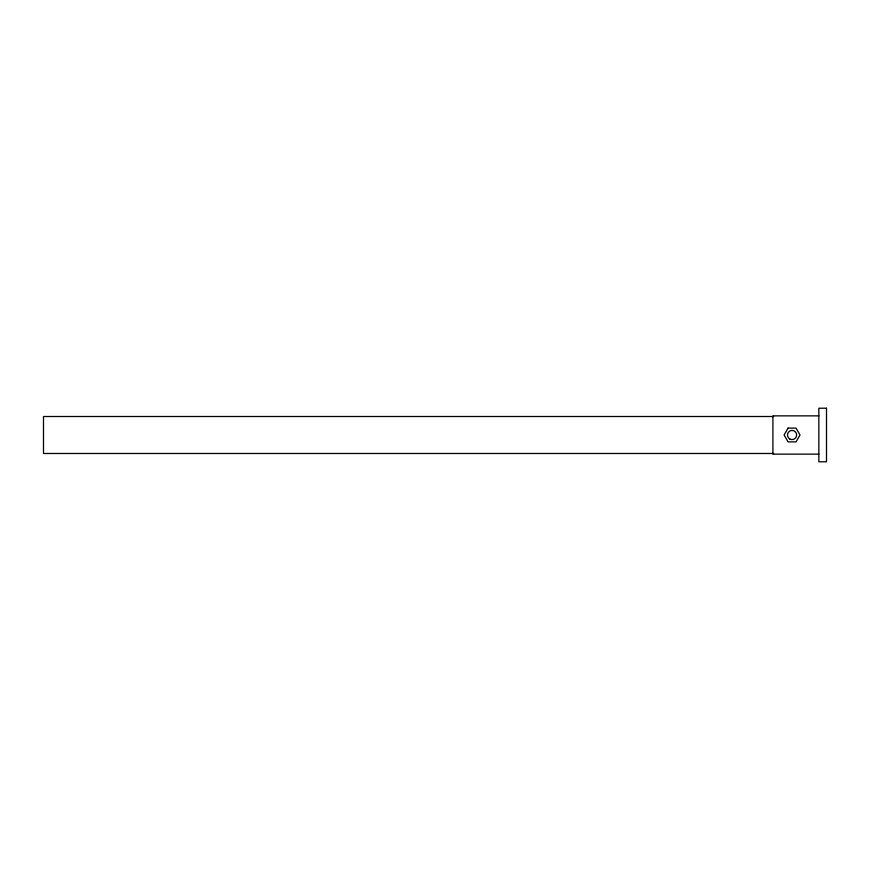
<?xml version="1.0" encoding="UTF-8"?>
<svg xmlns="http://www.w3.org/2000/svg" width="870" height="870" viewBox="0 0 870 870"><rect width="100%" height="100%" fill="white"/><g stroke="black" fill="none" stroke-linecap="round" stroke-linejoin="round"><path stroke-width="1.3" d="M818.844 415.86L772.919 415.86L772.919 454.14L818.844 454.14M773.615 416.512L43.5 416.512L43.5 453.487L773.615 453.487M788.079 428.116L784.098 435L788.079 441.884L796.039 441.884L800.008 435L796.039 428.116L788.079 428.116M826.5 408.215L818.844 408.215L818.844 461.785L826.5 461.785L826.5 408.215M789.764 438.98A4.589 4.589 0 0 0 796.648 435A4.589 4.589 0 0 0 789.764 431.02A4.589 4.589 0 0 0 789.764 438.98"/></g></svg>
